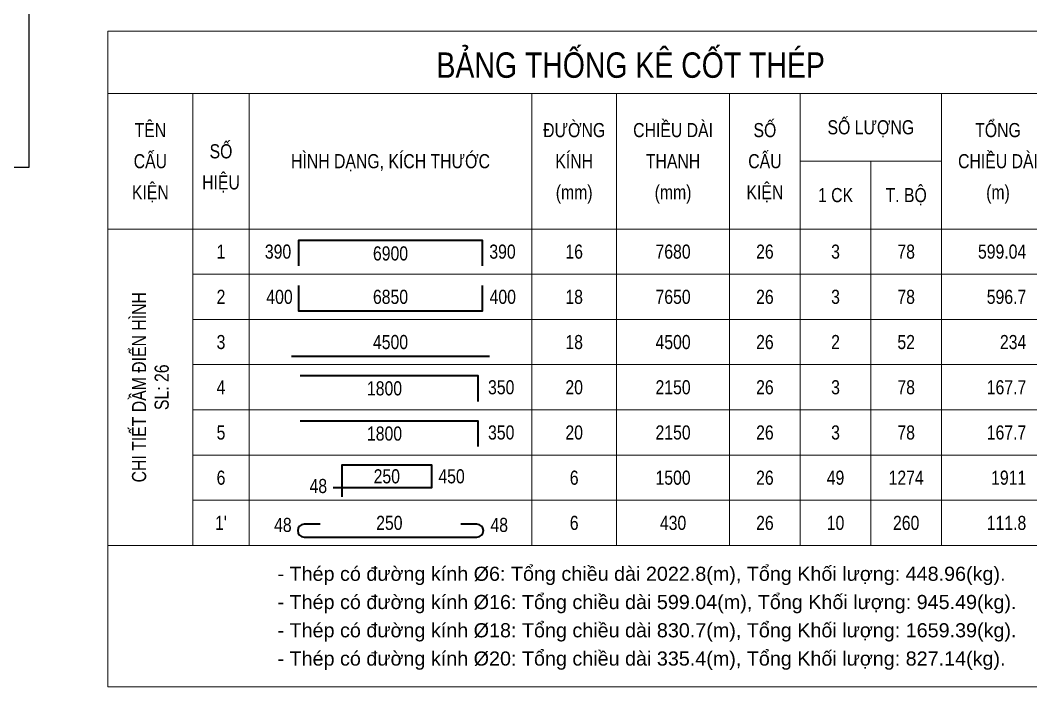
# Model space of a CAD drawing. Extents: x -165145 to 691808, y -202842 to 311040.
# Drawn here: x 281981 to 289849, y -63864 to -58675 of the extents above; entities that cross this region are included whole.
import ezdxf
from ezdxf.enums import TextEntityAlignment as Align

# ---------------------------------------------------------------- set-up
doc = ezdxf.new("R2010")
doc.units = 0
doc.header["$LTSCALE"] = 10
doc.header["$MEASUREMENT"] = 0
doc.layers.get('0').update_dxf_attribs({"linetype": 'CONTINUOUS'})
doc.layers.get('Defpoints').update_dxf_attribs({"color": 5, "linetype": 'CONTINUOUS'})
for name, color, linetype, lineweight in [('DCE_BaoBeTong', 4, 'CONTINUOUS', 18), ('Dce_text', 7, 'CONTINUOUS', 13), ('DCE_ThepChu', 1, 'CONTINUOUS', 35), ('GE_KC_NETTHAY', 2, 'CONTINUOUS', 20)]:
    doc.layers.add(name, color=color, linetype=linetype, lineweight=lineweight)
doc.styles.add('Dce_Text', font='arial.ttf', dxfattribs={"width": 0.8})
doc.styles.add('Dce_Text2', font='arial.ttf', dxfattribs={"width": 0.8})

# ---------------------------------------------------------------- blocks, each defined once
blk = doc.blocks.new('TKTitle')
at = {"layer": 'DCE_BaoBeTong'}
for p, q in [((15, -11), (15, -35)), ((25, -11), (25, -35)), ((75, -11), (75, -35)), ((90, -11), (90, -35)), ((110, -11), (110, -35)), ((122.5, -11), (122.5, -35)), ((147.5, -11), (147.5, -35)), ((122.5, -23), (147.5, -23)), ((135, -23), (135, -35))]:
    blk.add_line(p, q, dxfattribs=at)
for points in [[(0, 0), (0, -11), (0, -35), (15, -35), (25, -35), (75, -35), (90, -35), (122.5, -35), (135, -35), (147.5, -35), (167.5, -35), (192.5, -35), (192.5, -11), (192.5, 0), (0, 0)], [(0, -11), (15, -11), (25, -11), (75, -11), (90, -11), (122.5, -11), (147.5, -11), (167.5, -11), (192.5, -11)]]:
    blk.add_lwpolyline(points, dxfattribs=at)
at = {"style": 'Dce_Text', "width": 0.8}
for s, height, p in [('BẢNG THỐNG KÊ CỐT THÉP', 4.5, (92.5, -6)), ('TÊN', 2.5, (7.5, -17.5)), ('ĐƯỜNG', 2.5, (82.5, -17.5)), ('CHIỀU DÀI', 2.5, (100, -17.5)), ('SỐ', 2.5, (116.25, -17.5)), ('SỐ LƯỢNG', 2.5, (135, -17)), ('TỔNG', 2.5, (157.5, -17.5)), ('SỐ', 2.5, (20, -21.25)), ('CẤU', 2.5, (7.5, -23)), ('HÌNH DẠNG, KÍCH THƯỚC', 2.5, (50, -23)), ('KÍNH', 2.5, (82.5, -23)), ('CẤU', 2.5, (116.25, -23)), ('CHIỀU DÀI', 2.5, (157.5, -23)), ('THANH', 2.5, (100, -23)), ('HIỆU', 2.5, (20, -26.75)), ('KIỆN', 2.5, (7.5, -28.5)), ('KIỆN', 2.5, (116.25, -28.5)), ('(mm)', 2.5, (82.5, -28.5)), ('(mm)', 2.5, (100, -28.5)), ('1 CK', 2.5, (128.75, -29)), ('T. BỘ', 2.5, (141.25, -29)), ('(m)', 2.5, (157.5, -28.5))]:
    blk.add_text(s, height=height, dxfattribs=at).set_placement(p, align=Align.MIDDLE_CENTER)
blk = doc.blocks.new('TK4')
at = {"layer": 'DCE_BaoBeTong'}
for p, q in [((0, -8), (0, 0)), ((25, -8), (25, 0)), ((75, -8), (75, 0)), ((90, -8), (90, 0)), ((110, -8), (110, 0)), ((122.5, -8), (122.5, 0)), ((135, -8), (135, 0)), ((147.5, -8), (147.5, 0))]:
    blk.add_line(p, q, dxfattribs=at)
for points in [[(15, -8), (25, -8), (75, -8), (90, -8), (122.5, -8), (135, -8), (147.5, -8), (167.5, -8), (192.5, -8), (192.5, 0)], [(15, 0), (15, -8)]]:
    blk.add_lwpolyline(points, dxfattribs=at)
at = {"layer": 'DCE_ThepChu'}
blk.add_lwpolyline([(33.78, -6.5), (33.78, -2), (66.22, -2), (66.22, -6.5)], dxfattribs=at)
at = {"layer": 'Dce_text', "color": 2, "style": 'Dce_Text', "width": 0.8, "flags": 4}
for tag, p in [('SH', (20, -4)), ('L2', (50, -4.32)), ('DK', (82.5, -4)), ('sumL', (100, -4)), ('SKC', (116.25, -4)), ('SL', (128.75, -4))]:
    blk.add_attdef(tag, text='', height=2.5, dxfattribs=at).set_placement(p, align=Align.MIDDLE_CENTER)
for tag, p in [('L1', (32.43, -4)), ('Lall', (162.5, -4)), ('KL', (185.5, -4))]:
    blk.add_attdef(tag, text='', height=2.5, dxfattribs=at).set_placement(p, align=Align.MIDDLE_RIGHT)
blk.add_attdef('L3', text='', height=2.5, dxfattribs=at).set_placement((67.48, -4), align=Align.MIDDLE_LEFT)
at = {"layer": 'Dce_text', "color": 2, "style": 'Dce_Text', "width": 0.8}
blk.add_attdef('TSL', text='', height=2.5, dxfattribs=at).set_placement((141.25, -4), align=Align.MIDDLE_CENTER)
blk = doc.blocks.new('TK7')
at = {"layer": 'DCE_BaoBeTong'}
for p, q in [((0, -8), (0, 0)), ((25, -8), (25, 0)), ((75, -8), (75, 0)), ((90, -8), (90, 0)), ((110, -8), (110, 0)), ((122.5, -8), (122.5, 0)), ((135, -8), (135, 0)), ((147.5, -8), (147.5, 0))]:
    blk.add_line(p, q, dxfattribs=at)
for points in [[(15, -8), (25, -8), (75, -8), (90, -8), (122.5, -8), (135, -8), (147.5, -8), (167.5, -8), (192.5, -8), (192.5, 0)], [(15, 0), (15, -8)]]:
    blk.add_lwpolyline(points, dxfattribs=at)
at = {"layer": 'DCE_ThepChu'}
blk.add_lwpolyline([(33.72, -2), (33.72, -6.5), (66.28, -6.5), (66.28, -2)], dxfattribs=at)
at = {"layer": 'Dce_text', "color": 2, "style": 'Dce_Text', "width": 0.8, "flags": 4}
for tag, p in [('SH', (20, -4)), ('L2', (50, -4)), ('DK', (82.5, -4)), ('sumL', (100, -4)), ('SKC', (116.25, -4)), ('SL', (128.75, -4))]:
    blk.add_attdef(tag, text='', height=2.5, dxfattribs=at).set_placement(p, align=Align.MIDDLE_CENTER)
for tag, p in [('L1', (32.68, -4)), ('Lall', (162.5, -4)), ('KL', (185.5, -4))]:
    blk.add_attdef(tag, text='', height=2.5, dxfattribs=at).set_placement(p, align=Align.MIDDLE_RIGHT)
blk.add_attdef('L3', text='', height=2.5, dxfattribs=at).set_placement((67.53, -4), align=Align.MIDDLE_LEFT)
at = {"layer": 'Dce_text', "color": 2, "style": 'Dce_Text', "width": 0.8}
blk.add_attdef('TSL', text='', height=2.5, dxfattribs=at).set_placement((141.25, -4), align=Align.MIDDLE_CENTER)
blk = doc.blocks.new('TK1')
at = {"layer": 'DCE_BaoBeTong'}
for p, q in [((0, -8), (0, 0)), ((25, -8), (25, 0)), ((75, -8), (75, 0)), ((90, -8), (90, 0)), ((110, -8), (110, 0)), ((122.5, -8), (122.5, 0)), ((135, -8), (135, 0)), ((147.5, -8), (147.5, 0))]:
    blk.add_line(p, q, dxfattribs=at)
for points in [[(15, -8), (25, -8), (75, -8), (90, -8), (122.5, -8), (135, -8), (147.5, -8), (167.5, -8), (192.5, -8), (192.5, 0)], [(15, 0), (15, -8)]]:
    blk.add_lwpolyline(points, dxfattribs=at)
at = {"layer": 'DCE_ThepChu'}
blk.add_lwpolyline([(32.5, -6.5), (67.5, -6.5)], dxfattribs=at)
at = {"layer": 'Dce_text', "color": 2, "style": 'Dce_Text', "width": 0.8, "flags": 4}
for tag, p in [('SH', (20, -4)), ('L', (50, -4)), ('DK', (82.5, -4)), ('sumL', (100, -4)), ('SKC', (116.25, -4)), ('SL', (128.75, -4))]:
    blk.add_attdef(tag, text='', height=2.5, dxfattribs=at).set_placement(p, align=Align.MIDDLE_CENTER)
at = {"layer": 'Dce_text', "color": 2, "style": 'Dce_Text', "width": 0.8}
blk.add_attdef('TSL', text='', height=2.5, dxfattribs=at).set_placement((141.25, -4), align=Align.MIDDLE_CENTER)
at = {"layer": 'Dce_text', "color": 2, "style": 'Dce_Text', "width": 0.8, "flags": 4}
for tag, p in [('Lall', (162.5, -4)), ('KL', (185.5, -4))]:
    blk.add_attdef(tag, text='', height=2.5, dxfattribs=at).set_placement(p, align=Align.MIDDLE_RIGHT)
blk = doc.blocks.new('TK3')
at = {"layer": 'DCE_BaoBeTong'}
for p, q in [((0, -8), (0, 0)), ((25, -8), (25, 0)), ((75, -8), (75, 0)), ((90, -8), (90, 0)), ((110, -8), (110, 0)), ((122.5, -8), (122.5, 0)), ((135, -8), (135, 0)), ((147.5, -8), (147.5, 0))]:
    blk.add_line(p, q, dxfattribs=at)
for points in [[(15, -8), (25, -8), (75, -8), (90, -8), (122.5, -8), (135, -8), (147.5, -8), (167.5, -8), (192.5, -8), (192.5, 0)], [(15, 0), (15, -8)]]:
    blk.add_lwpolyline(points, dxfattribs=at)
at = {"layer": 'DCE_ThepChu'}
blk.add_lwpolyline([(65.52, -6.5), (65.52, -2), (33.99, -2)], dxfattribs=at)
at = {"layer": 'DCE_BaoBeTong', "color": 2, "style": 'Dce_Text', "width": 0.8}
blk.add_attdef('TSL', text='', height=2.5, dxfattribs=at).set_placement((141.25, -4), align=Align.MIDDLE_CENTER)
at = {"layer": 'Dce_text', "color": 2, "style": 'Dce_Text', "width": 0.8, "flags": 4}
for tag, p in [('SH', (20, -4)), ('L1', (48.94, -4.19)), ('DK', (82.5, -4)), ('sumL', (100, -4)), ('SKC', (116.25, -4)), ('SL', (128.75, -4))]:
    blk.add_attdef(tag, text='', height=2.5, dxfattribs=at).set_placement(p, align=Align.MIDDLE_CENTER)
blk.add_attdef('L2', text='', height=2.5, dxfattribs=at).set_placement((67.26, -4), align=Align.MIDDLE_LEFT)
for tag, p in [('Lall', (162.5, -4)), ('KL', (185.5, -4))]:
    blk.add_attdef(tag, text='', height=2.5, dxfattribs=at).set_placement(p, align=Align.MIDDLE_RIGHT)
blk = doc.blocks.new('TK9')
at = {"layer": 'DCE_BaoBeTong'}
for p, q in [((0, -8), (0, 0)), ((25, -8), (25, 0)), ((75, -8), (75, 0)), ((90, -8), (90, 0)), ((110, -8), (110, 0)), ((122.5, -8), (122.5, 0)), ((135, -8), (135, 0)), ((147.5, -8), (147.5, 0))]:
    blk.add_line(p, q, dxfattribs=at)
for points in [[(15, -8), (25, -8), (75, -8), (90, -8), (122.5, -8), (135, -8), (147.5, -8), (167.5, -8), (192.5, -8), (192.5, 0)], [(15, 0), (15, -8)]]:
    blk.add_lwpolyline(points, dxfattribs=at)
at = {"layer": 'DCE_ThepChu'}
blk.add_lwpolyline([(41.42, -7.37), (41.42, -1.7), (57.26, -1.7), (57.26, -5.81), (39.86, -5.81)], dxfattribs=at)
at = {"layer": 'Dce_text', "color": 2, "style": 'Dce_Text', "width": 0.8, "flags": 4}
for tag, p in [('SH', (20, -4)), ('DK', (82.5, -4)), ('sumL', (100, -4)), ('SKC', (116.25, -4)), ('SL', (128.75, -4))]:
    blk.add_attdef(tag, text='', height=2.5, dxfattribs=at).set_placement(p, align=Align.MIDDLE_CENTER)
at = {"layer": 'Dce_text', "color": 2, "style": 'Dce_Text', "width": 0.8}
for tag, p in [('L1', (49.34, -3.76)), ('TSL', (141.25, -4))]:
    blk.add_attdef(tag, text='', height=2.5, dxfattribs=at).set_placement(p, align=Align.MIDDLE_CENTER)
blk.add_attdef('L2', text='', height=2.5, dxfattribs=at).set_placement((58.47, -3.76), align=Align.MIDDLE_LEFT)
at = {"layer": 'Dce_text', "color": 2, "style": 'Dce_Text', "width": 0.8, "flags": 4}
for tag, p in [('Lall', (162.5, -4)), ('KL', (185.5, -4))]:
    blk.add_attdef(tag, text='', height=2.5, dxfattribs=at).set_placement(p, align=Align.MIDDLE_RIGHT)
at = {"layer": 'Dce_text', "color": 2, "style": 'Dce_Text', "width": 0.8}
blk.add_attdef('M', text='', height=2.5, dxfattribs=at).set_placement((38.78, -5.47), align=Align.MIDDLE_RIGHT)
blk = doc.blocks.new('TK8')
at = {"layer": 'DCE_BaoBeTong'}
for p, q in [((0, -8), (0, 0)), ((25, -8), (25, 0)), ((75, -8), (75, 0)), ((90, -8), (90, 0)), ((110, -8), (110, 0)), ((122.5, -8), (122.5, 0)), ((135, -8), (135, 0)), ((147.5, -8), (147.5, 0))]:
    blk.add_line(p, q, dxfattribs=at)
for points in [[(15, -8), (25, -8), (75, -8), (90, -8), (122.5, -8), (135, -8), (147.5, -8), (167.5, -8), (192.5, -8), (192.5, 0)], [(15, 0), (15, -8)]]:
    blk.add_lwpolyline(points, dxfattribs=at)
at = {"layer": 'DCE_ThepChu'}
blk.add_lwpolyline([(37.54, -4.23), (34.71, -4.23, 1), (34.71, -6.5), (65.29, -6.5, 1), (65.29, -4.23), (62.46, -4.23)], format="xyb", dxfattribs=at)
at = {"layer": 'Dce_text', "color": 2, "style": 'Dce_Text', "width": 0.8, "flags": 4}
for tag, p in [('SH', (20, -4)), ('L', (49.79, -4)), ('DK', (82.5, -4)), ('sumL', (100, -4)), ('SKC', (116.25, -4)), ('SL', (128.75, -4))]:
    blk.add_attdef(tag, text='', height=2.5, dxfattribs=at).set_placement(p, align=Align.MIDDLE_CENTER)
at = {"layer": 'Dce_text', "color": 2, "style": 'Dce_Text', "width": 0.8}
blk.add_attdef('M1', text='', height=2.5, dxfattribs=at).set_placement((32.5, -4.36), align=Align.MIDDLE_RIGHT)
blk.add_attdef('M2', text='', height=2.5, dxfattribs=at).set_placement((67.69, -4.36), align=Align.MIDDLE_LEFT)
blk.add_attdef('TSL', text='', height=2.5, dxfattribs=at).set_placement((141.25, -4), align=Align.MIDDLE_CENTER)
at = {"layer": 'Dce_text', "color": 2, "style": 'Dce_Text', "width": 0.8, "flags": 4}
for tag, p in [('Lall', (162.5, -4)), ('KL', (185.5, -4))]:
    blk.add_attdef(tag, text='', height=2.5, dxfattribs=at).set_placement(p, align=Align.MIDDLE_RIGHT)
blk = doc.blocks.new('TenCauKien')
at = {"layer": 'Dce_text', "style": 'Dce_Text', "width": 0.8}
for tag, p in [('TENCAUKIEN', (-2, 0)), ('SOCAUKIEN', (2, 0))]:
    blk.add_attdef(tag, text='', height=2.5, rotation=90, dxfattribs=at).set_placement(p, align=Align.MIDDLE_CENTER)

msp = doc.modelspace()

# ---------------------------------------------------------------- linework, layer by layer
at = {"layer": 'DCE_BaoBeTong'}
for p, q in [((282664.07033, -62764.19624), (283324.07033, -62764.19624)), ((282664.07033, -62764.19624), (282664.07033, -63864.19624)), ((282664.07033, -63864.19624), (291134.07033, -63864.19624))]:
    msp.add_line(p, q, dxfattribs=at)
msp.add_lwpolyline([(282664.07033, -62764.19624), (283324.07033, -62764.19624)], dxfattribs=at)
at = {"layer": 'Defpoints'}
msp.add_lwpolyline([(273850.70817, -55468.24154), (273850.70817, -59818.24154), (282050.70817, -59818.24154), (282050.70817, -55468.24154)], close=True, dxfattribs=at)

# ---------------------------------------------------------------- block references
at = {"layer": 'GE_KC_NETTHAY', "xscale": 44, "yscale": 44, "zscale": 44}
msp.add_blockref('TKTitle', (282664.07033, -58760.19624), dxfattribs=at)
at = {"layer": 'GE_KC_NETTHAY'}
ref = msp.add_blockref('TK4', (282664.07033, -60300.19624), dxfattribs=dict(at, xscale=44, yscale=44, zscale=44))
ref.add_attrib('SH', '1', dxfattribs={"layer": 'Dce_text', "color": 2, "height": 110, "style": 'Dce_Text', "width": 0.8}).set_placement((283544.07033, -60476.19624), align=Align.MIDDLE_CENTER)
ref.add_attrib('L2', '6900', dxfattribs={"layer": 'Dce_text', "color": 2, "height": 110, "style": 'Dce_Text', "width": 0.8}).set_placement((284864.07033, -60490.24261), align=Align.MIDDLE_CENTER)
ref.add_attrib('L1', '390', dxfattribs={"layer": 'Dce_text', "color": 2, "height": 110, "style": 'Dce_Text', "width": 0.8}).set_placement((284090.7838, -60476.19624), align=Align.MIDDLE_RIGHT)
ref.add_attrib('L3', '390', dxfattribs={"layer": 'Dce_text', "color": 2, "height": 110, "style": 'Dce_Text', "width": 0.8}).set_placement((285633.40063, -60476.19624), align=Align.MIDDLE_LEFT)
ref.add_attrib('DK', '16', dxfattribs={"layer": 'Dce_text', "color": 2, "height": 110, "style": 'Dce_Text', "width": 0.8}).set_placement((286294.07033, -60476.19624), align=Align.MIDDLE_CENTER)
ref.add_attrib('sumL', '7680', dxfattribs={"layer": 'Dce_text', "color": 2, "height": 110, "style": 'Dce_Text', "width": 0.8}).set_placement((287064.07033, -60476.19624), align=Align.MIDDLE_CENTER)
ref.add_attrib('SL', '3', dxfattribs={"layer": 'Dce_text', "color": 2, "height": 110, "style": 'Dce_Text', "width": 0.8}).set_placement((288329.07033, -60476.19624), align=Align.MIDDLE_CENTER)
ref.add_attrib('SKC', '26', dxfattribs={"layer": 'Dce_text', "color": 2, "height": 110, "style": 'Dce_Text', "width": 0.8}).set_placement((287779.07033, -60476.19624), align=Align.MIDDLE_CENTER)
ref.add_attrib('Lall', '599.04', dxfattribs={"layer": 'Dce_text', "color": 2, "height": 110, "style": 'Dce_Text', "width": 0.8}).set_placement((289814.07033, -60476.19624), align=Align.MIDDLE_RIGHT)
ref.add_attrib('TSL', '78', dxfattribs={"layer": 'Dce_text', "color": 2, "height": 110, "style": 'Dce_Text', "width": 0.8}).set_placement((288879.07033, -60476.19624), align=Align.MIDDLE_CENTER)
ref = msp.add_blockref('TK7', (282664.07033, -60652.19624), dxfattribs=dict(at, xscale=44, yscale=44, zscale=44))
ref.add_attrib('SH', '2', dxfattribs={"layer": 'Dce_text', "color": 2, "height": 110, "style": 'Dce_Text', "width": 0.8}).set_placement((283544.07033, -60828.19624), align=Align.MIDDLE_CENTER)
ref.add_attrib('L2', '6850', dxfattribs={"layer": 'Dce_text', "color": 2, "height": 110, "style": 'Dce_Text', "width": 0.8}).set_placement((284864.07033, -60828.19624), align=Align.MIDDLE_CENTER)
ref.add_attrib('L1', '400', dxfattribs={"layer": 'Dce_text', "color": 2, "height": 110, "style": 'Dce_Text', "width": 0.8}).set_placement((284102.17726, -60828.19624), align=Align.MIDDLE_RIGHT)
ref.add_attrib('L3', '400', dxfattribs={"layer": 'Dce_text', "color": 2, "height": 110, "style": 'Dce_Text', "width": 0.8}).set_placement((285635.54039, -60828.19624), align=Align.MIDDLE_LEFT)
ref.add_attrib('DK', '18', dxfattribs={"layer": 'Dce_text', "color": 2, "height": 110, "style": 'Dce_Text', "width": 0.8}).set_placement((286294.07033, -60828.19624), align=Align.MIDDLE_CENTER)
ref.add_attrib('sumL', '7650', dxfattribs={"layer": 'Dce_text', "color": 2, "height": 110, "style": 'Dce_Text', "width": 0.8}).set_placement((287064.07033, -60828.19624), align=Align.MIDDLE_CENTER)
ref.add_attrib('SL', '3', dxfattribs={"layer": 'Dce_text', "color": 2, "height": 110, "style": 'Dce_Text', "width": 0.8}).set_placement((288329.07033, -60828.19624), align=Align.MIDDLE_CENTER)
ref.add_attrib('SKC', '26', dxfattribs={"layer": 'Dce_text', "color": 2, "height": 110, "style": 'Dce_Text', "width": 0.8}).set_placement((287779.07033, -60828.19624), align=Align.MIDDLE_CENTER)
ref.add_attrib('Lall', '596.7', dxfattribs={"layer": 'Dce_text', "color": 2, "height": 110, "style": 'Dce_Text', "width": 0.8}).set_placement((289814.07033, -60828.19624), align=Align.MIDDLE_RIGHT)
ref.add_attrib('TSL', '78', dxfattribs={"layer": 'Dce_text', "color": 2, "height": 110, "style": 'Dce_Text', "width": 0.8}).set_placement((288879.07033, -60828.19624), align=Align.MIDDLE_CENTER)
at = {"layer": 'GE_KC_NETTHAY', "xscale": 44, "yscale": 44, "zscale": 44}
msp.add_blockref('TenCauKien', (282994.07033, -61532.19624), dxfattribs=at).add_auto_attribs({'SOCAUKIEN': 'SL: 26', 'TENCAUKIEN': 'CHI TIẾT DẦM ĐIỂN HÌNH'})
at = {"layer": 'GE_KC_NETTHAY'}
ref = msp.add_blockref('TK1', (282664.07033, -61004.19624), dxfattribs=dict(at, xscale=44, yscale=44, zscale=44))
ref.add_attrib('Lall', '234', dxfattribs={"layer": 'Dce_text', "color": 2, "height": 110, "style": 'Dce_Text', "width": 0.8}).set_placement((289814.07033, -61180.19624), align=Align.MIDDLE_RIGHT)
ref.add_attrib('SKC', '26', dxfattribs={"layer": 'Dce_text', "color": 2, "height": 110, "style": 'Dce_Text', "width": 0.8}).set_placement((287779.07033, -61180.19624), align=Align.MIDDLE_CENTER)
ref.add_attrib('SL', '2', dxfattribs={"layer": 'Dce_text', "color": 2, "height": 110, "style": 'Dce_Text', "width": 0.8}).set_placement((288329.07033, -61180.19624), align=Align.MIDDLE_CENTER)
ref.add_attrib('sumL', '4500', dxfattribs={"layer": 'Dce_text', "color": 2, "height": 110, "style": 'Dce_Text', "width": 0.8}).set_placement((287064.07033, -61180.19624), align=Align.MIDDLE_CENTER)
ref.add_attrib('DK', '18', dxfattribs={"layer": 'Dce_text', "color": 2, "height": 110, "style": 'Dce_Text', "width": 0.8}).set_placement((286294.07033, -61180.19624), align=Align.MIDDLE_CENTER)
ref.add_attrib('L', '4500', dxfattribs={"layer": 'Dce_text', "color": 2, "height": 110, "style": 'Dce_Text', "width": 0.8}).set_placement((284864.07033, -61180.19624), align=Align.MIDDLE_CENTER)
ref.add_attrib('SH', '3', dxfattribs={"layer": 'Dce_text', "color": 2, "height": 110, "style": 'Dce_Text', "width": 0.8}).set_placement((283544.07033, -61180.19624), align=Align.MIDDLE_CENTER)
ref.add_attrib('TSL', '52', dxfattribs={"layer": 'Dce_text', "color": 2, "height": 110, "style": 'Dce_Text', "width": 0.8}).set_placement((288879.07033, -61180.19624), align=Align.MIDDLE_CENTER)
ref = msp.add_blockref('TK3', (282664.07033, -61356.19624), dxfattribs=dict(at, xscale=44, yscale=44, zscale=44))
ref.add_attrib('SH', '4', dxfattribs={"layer": 'Dce_text', "color": 2, "height": 110, "style": 'Dce_Text', "width": 0.8}).set_placement((283544.07033, -61532.19624), align=Align.MIDDLE_CENTER)
ref.add_attrib('L1', '1800', dxfattribs={"layer": 'Dce_text', "color": 2, "height": 110, "style": 'Dce_Text', "width": 0.8}).set_placement((284817.31136, -61540.64919), align=Align.MIDDLE_CENTER)
ref.add_attrib('L2', '350', dxfattribs={"layer": 'Dce_text', "color": 2, "height": 110, "style": 'Dce_Text', "width": 0.8}).set_placement((285623.40928, -61532.19624), align=Align.MIDDLE_LEFT)
ref.add_attrib('DK', '20', dxfattribs={"layer": 'Dce_text', "color": 2, "height": 110, "style": 'Dce_Text', "width": 0.8}).set_placement((286294.07033, -61532.19624), align=Align.MIDDLE_CENTER)
ref.add_attrib('sumL', '2150', dxfattribs={"layer": 'Dce_text', "color": 2, "height": 110, "style": 'Dce_Text', "width": 0.8}).set_placement((287064.07033, -61532.19624), align=Align.MIDDLE_CENTER)
ref.add_attrib('SL', '3', dxfattribs={"layer": 'Dce_text', "color": 2, "height": 110, "style": 'Dce_Text', "width": 0.8}).set_placement((288329.07033, -61532.19624), align=Align.MIDDLE_CENTER)
ref.add_attrib('SKC', '26', dxfattribs={"layer": 'Dce_text', "color": 2, "height": 110, "style": 'Dce_Text', "width": 0.8}).set_placement((287779.07033, -61532.19624), align=Align.MIDDLE_CENTER)
ref.add_attrib('Lall', '167.7', dxfattribs={"layer": 'Dce_text', "color": 2, "height": 110, "style": 'Dce_Text', "width": 0.8}).set_placement((289814.07033, -61532.19624), align=Align.MIDDLE_RIGHT)
ref.add_attrib('TSL', '78', dxfattribs={"layer": 'DCE_BaoBeTong', "color": 2, "height": 110, "style": 'Dce_Text', "width": 0.8}).set_placement((288879.07033, -61532.19624), align=Align.MIDDLE_CENTER)
ref = msp.add_blockref('TK3', (282664.07033, -61708.19624), dxfattribs=dict(at, xscale=44, yscale=44, zscale=44))
ref.add_attrib('SH', '5', dxfattribs={"layer": 'Dce_text', "color": 2, "height": 110, "style": 'Dce_Text', "width": 0.8}).set_placement((283544.07033, -61884.19624), align=Align.MIDDLE_CENTER)
ref.add_attrib('L1', '1800', dxfattribs={"layer": 'Dce_text', "color": 2, "height": 110, "style": 'Dce_Text', "width": 0.8}).set_placement((284817.31136, -61892.64919), align=Align.MIDDLE_CENTER)
ref.add_attrib('L2', '350', dxfattribs={"layer": 'Dce_text', "color": 2, "height": 110, "style": 'Dce_Text', "width": 0.8}).set_placement((285623.40928, -61884.19624), align=Align.MIDDLE_LEFT)
ref.add_attrib('DK', '20', dxfattribs={"layer": 'Dce_text', "color": 2, "height": 110, "style": 'Dce_Text', "width": 0.8}).set_placement((286294.07033, -61884.19624), align=Align.MIDDLE_CENTER)
ref.add_attrib('sumL', '2150', dxfattribs={"layer": 'Dce_text', "color": 2, "height": 110, "style": 'Dce_Text', "width": 0.8}).set_placement((287064.07033, -61884.19624), align=Align.MIDDLE_CENTER)
ref.add_attrib('SL', '3', dxfattribs={"layer": 'Dce_text', "color": 2, "height": 110, "style": 'Dce_Text', "width": 0.8}).set_placement((288329.07033, -61884.19624), align=Align.MIDDLE_CENTER)
ref.add_attrib('SKC', '26', dxfattribs={"layer": 'Dce_text', "color": 2, "height": 110, "style": 'Dce_Text', "width": 0.8}).set_placement((287779.07033, -61884.19624), align=Align.MIDDLE_CENTER)
ref.add_attrib('Lall', '167.7', dxfattribs={"layer": 'Dce_text', "color": 2, "height": 110, "style": 'Dce_Text', "width": 0.8}).set_placement((289814.07033, -61884.19624), align=Align.MIDDLE_RIGHT)
ref.add_attrib('TSL', '78', dxfattribs={"layer": 'DCE_BaoBeTong', "color": 2, "height": 110, "style": 'Dce_Text', "width": 0.8}).set_placement((288879.07033, -61884.19624), align=Align.MIDDLE_CENTER)
ref = msp.add_blockref('TK9', (282664.07033, -62060.19624), dxfattribs=dict(at, xscale=44, yscale=44, zscale=44))
ref.add_attrib('L2', '450', dxfattribs={"layer": 'Dce_text', "color": 2, "height": 110, "style": 'Dce_Text', "width": 0.8}).set_placement((285236.77539, -62225.47601), align=Align.MIDDLE_LEFT)
ref.add_attrib('L1', '250', dxfattribs={"layer": 'Dce_text', "color": 2, "height": 110, "style": 'Dce_Text', "width": 0.8}).set_placement((284835.085, -62225.47601), align=Align.MIDDLE_CENTER)
ref.add_attrib('M', '48', dxfattribs={"layer": 'Dce_text', "color": 2, "height": 110, "style": 'Dce_Text', "width": 0.8}).set_placement((284370.33666, -62300.77), align=Align.MIDDLE_RIGHT)
ref.add_attrib('SH', '6', dxfattribs={"layer": 'Dce_text', "color": 2, "height": 110, "style": 'Dce_Text', "width": 0.8}).set_placement((283544.07033, -62236.19624), align=Align.MIDDLE_CENTER)
ref.add_attrib('DK', '6', dxfattribs={"layer": 'Dce_text', "color": 2, "height": 110, "style": 'Dce_Text', "width": 0.8}).set_placement((286294.07033, -62236.19624), align=Align.MIDDLE_CENTER)
ref.add_attrib('sumL', '1500', dxfattribs={"layer": 'Dce_text', "color": 2, "height": 110, "style": 'Dce_Text', "width": 0.8}).set_placement((287064.07033, -62236.19624), align=Align.MIDDLE_CENTER)
ref.add_attrib('SL', '49', dxfattribs={"layer": 'Dce_text', "color": 2, "height": 110, "style": 'Dce_Text', "width": 0.8}).set_placement((288329.07033, -62236.19624), align=Align.MIDDLE_CENTER)
ref.add_attrib('SKC', '26', dxfattribs={"layer": 'Dce_text', "color": 2, "height": 110, "style": 'Dce_Text', "width": 0.8}).set_placement((287779.07033, -62236.19624), align=Align.MIDDLE_CENTER)
ref.add_attrib('Lall', '1911', dxfattribs={"layer": 'Dce_text', "color": 2, "height": 110, "style": 'Dce_Text', "width": 0.8}).set_placement((289814.07033, -62236.19624), align=Align.MIDDLE_RIGHT)
ref.add_attrib('TSL', '1274', dxfattribs={"layer": 'Dce_text', "color": 2, "height": 110, "style": 'Dce_Text', "width": 0.8}).set_placement((288879.07033, -62236.19624), align=Align.MIDDLE_CENTER)
ref = msp.add_blockref('TK8', (282664.07033, -62412.19624), dxfattribs=dict(at, xscale=44, yscale=44, zscale=44))
ref.add_attrib('M2', '48', dxfattribs={"layer": 'Dce_text', "color": 2, "height": 110, "style": 'Dce_Text', "width": 0.8}).set_placement((285642.24244, -62603.87223), align=Align.MIDDLE_LEFT)
ref.add_attrib('M1', '48', dxfattribs={"layer": 'Dce_text', "color": 2, "height": 110, "style": 'Dce_Text', "width": 0.8}).set_placement((284094.15814, -62603.87223), align=Align.MIDDLE_RIGHT)
ref.add_attrib('Lall', '111.8', dxfattribs={"layer": 'Dce_text', "color": 2, "height": 110, "style": 'Dce_Text', "width": 0.8}).set_placement((289814.07033, -62588.19624), align=Align.MIDDLE_RIGHT)
ref.add_attrib('SKC', '26', dxfattribs={"layer": 'Dce_text', "color": 2, "height": 110, "style": 'Dce_Text', "width": 0.8}).set_placement((287779.07033, -62588.19624), align=Align.MIDDLE_CENTER)
ref.add_attrib('SL', '10', dxfattribs={"layer": 'Dce_text', "color": 2, "height": 110, "style": 'Dce_Text', "width": 0.8}).set_placement((288329.07033, -62588.19624), align=Align.MIDDLE_CENTER)
ref.add_attrib('sumL', '430', dxfattribs={"layer": 'Dce_text', "color": 2, "height": 110, "style": 'Dce_Text', "width": 0.8}).set_placement((287064.07033, -62588.19624), align=Align.MIDDLE_CENTER)
ref.add_attrib('DK', '6', dxfattribs={"layer": 'Dce_text', "color": 2, "height": 110, "style": 'Dce_Text', "width": 0.8}).set_placement((286294.07033, -62588.19624), align=Align.MIDDLE_CENTER)
ref.add_attrib('L', '250', dxfattribs={"layer": 'Dce_text', "color": 2, "height": 110, "style": 'Dce_Text', "width": 0.8}).set_placement((284854.93807, -62588.19624), align=Align.MIDDLE_CENTER)
ref.add_attrib('SH', "1'", dxfattribs={"layer": 'Dce_text', "color": 2, "height": 110, "style": 'Dce_Text', "width": 0.8}).set_placement((283544.07033, -62588.19624), align=Align.MIDDLE_CENTER)
ref.add_attrib('TSL', '260', dxfattribs={"layer": 'Dce_text', "color": 2, "height": 110, "style": 'Dce_Text', "width": 0.8}).set_placement((288879.07033, -62588.19624), align=Align.MIDDLE_CENTER)

# ---------------------------------------------------------------- texts
at = {"layer": 'Dce_text', "style": 'Dce_Text2'}
for s, p in [('- Thép có đường kính Ø6: Tổng chiều dài 2022.8(m), Tổng Khối lượng: 448.96(kg).', (283984.07033, -62984.19624)), ('- Thép có đường kính Ø16: Tổng chiều dài 599.04(m), Tổng Khối lượng: 945.49(kg).', (283984.07033, -63204.19624)), ('- Thép có đường kính Ø18: Tổng chiều dài 830.7(m), Tổng Khối lượng: 1659.39(kg).', (283984.07033, -63424.19624)), ('- Thép có đường kính Ø20: Tổng chiều dài 335.4(m), Tổng Khối lượng: 827.14(kg).', (283984.07033, -63644.19624))]:
    msp.add_text(s, height=110, dxfattribs=at).set_placement(p, align=Align.MIDDLE_LEFT)

doc.saveas('drawing.dxf')
